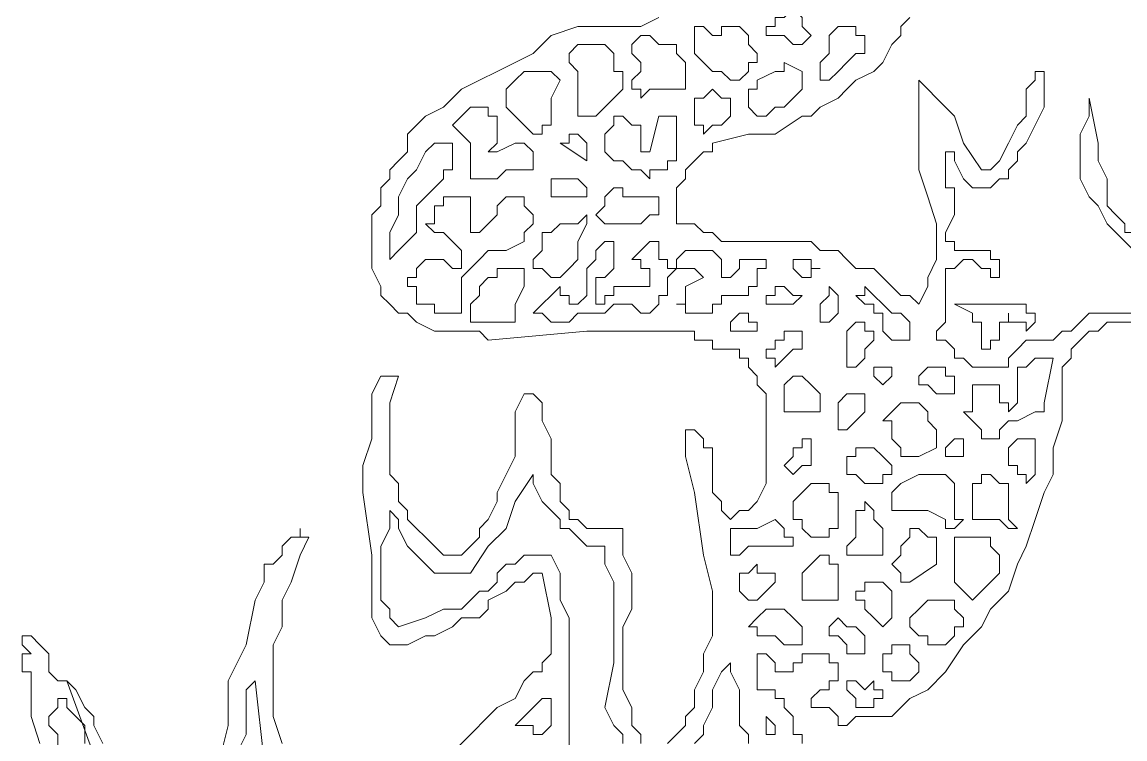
# Model space of a CAD drawing. Extents: x -66030 to 95157, y -13132 to 45879.
# Drawn here: x -14077.6 to -13597.1, y 14969.6 to 15282.1 of the extents above; entities that cross this region are included whole.
import ezdxf

# ---------------------------------------------------------------- set-up
doc = ezdxf.new("R2010")
doc.units = 0
doc.header["$LTSCALE"] = 100
doc.header["$MEASUREMENT"] = 0
doc.layers.get('0').update_dxf_attribs({"linetype": 'CONTINUOUS'})

msp = doc.modelspace()

# ---------------------------------------------------------------- linework, layer by layer
at = {"lineweight": 0}
for points in [[(-13741.65, 15287.93), (-13737.75, 15284.03), (-13737.75, 15280.12), (-13733.84, 15276.22), (-13733.84, 15276.22), (-13737.75, 15272.31), (-13737.75, 15272.31), (-13741.65, 15272.31), (-13741.65, 15272.31), (-13745.56, 15276.22), (-13753.37, 15276.22), (-13753.37, 15276.22), (-13753.37, 15280.12), (-13749.46, 15280.12), (-13749.46, 15284.03), (-13745.56, 15284.03), (-13741.65, 15287.93)], [(-13780.71, 15280.12), (-13780.71, 15280.12), (-13780.71, 15280.12), (-13780.71, 15280.12), (-13776.81, 15276.22), (-13776.81, 15276.22), (-13772.9, 15276.22), (-13772.9, 15280.12), (-13768.99, 15280.12), (-13765.09, 15280.12), (-13765.09, 15280.12), (-13761.18, 15276.22), (-13761.18, 15276.22), (-13761.18, 15272.31), (-13757.28, 15268.4), (-13757.28, 15268.4), (-13757.28, 15264.5), (-13761.18, 15264.5), (-13761.18, 15260.59), (-13761.18, 15260.59), (-13761.18, 15260.59), (-13765.09, 15256.69), (-13765.09, 15256.69), (-13768.99, 15256.69), (-13772.9, 15260.59), (-13776.81, 15260.59), (-13780.71, 15264.5), (-13784.62, 15268.4), (-13784.62, 15272.31), (-13784.62, 15272.31), (-13784.62, 15276.22), (-13784.62, 15280.12), (-13784.62, 15280.12), (-13784.62, 15280.12), (-13780.71, 15280.12)], [(-13718.22, 15280.12), (-13714.31, 15280.12), (-13714.31, 15280.12), (-13714.31, 15276.22), (-13710.4, 15276.22), (-13710.4, 15272.31), (-13710.4, 15268.4), (-13714.31, 15268.4), (-13718.22, 15264.5), (-13718.22, 15264.5), (-13722.12, 15260.59), (-13722.12, 15260.59), (-13726.03, 15256.69), (-13729.93, 15256.69), (-13729.93, 15260.59), (-13729.93, 15264.5), (-13729.93, 15264.5), (-13726.03, 15268.4), (-13726.03, 15276.22), (-13722.12, 15280.12), (-13718.22, 15280.12)], [(-13796.33, 15272.31), (-13792.43, 15272.31), (-13792.43, 15268.4), (-13788.52, 15264.5), (-13788.52, 15260.59), (-13788.52, 15252.78), (-13792.43, 15252.78), (-13792.43, 15252.78), (-13796.33, 15252.78), (-13800.24, 15252.78), (-13804.15, 15252.78), (-13804.15, 15252.78), (-13808.05, 15248.87), (-13808.05, 15252.78), (-13808.05, 15252.78), (-13811.96, 15252.78), (-13811.96, 15256.69), (-13808.05, 15260.59), (-13808.05, 15264.5), (-13808.05, 15264.5), (-13811.96, 15268.4), (-13811.96, 15268.4), (-13811.96, 15272.31), (-13811.96, 15272.31), (-13811.96, 15272.31), (-13808.05, 15276.22), (-13808.05, 15276.22), (-13804.15, 15276.22), (-13800.24, 15272.31), (-13796.33, 15272.31), (-13796.33, 15272.31)], [(-13823.68, 15272.31), (-13819.77, 15268.4), (-13819.77, 15260.59), (-13815.86, 15260.59), (-13815.86, 15256.69), (-13815.86, 15252.78), (-13815.86, 15252.78), (-13819.77, 15248.87), (-13823.68, 15244.97), (-13823.68, 15244.97), (-13827.58, 15241.06), (-13827.58, 15241.06), (-13831.49, 15241.06), (-13831.49, 15241.06), (-13835.39, 15241.06), (-13835.39, 15244.97), (-13835.39, 15244.97), (-13835.39, 15248.87), (-13835.39, 15252.78), (-13835.39, 15256.69), (-13835.39, 15260.59), (-13839.3, 15264.5), (-13839.3, 15264.5), (-13839.3, 15268.4), (-13839.3, 15268.4), (-13839.3, 15268.4), (-13835.39, 15272.31), (-13831.49, 15272.31), (-13827.58, 15272.31), (-13823.68, 15272.31)], [(-13737.75, 15260.59), (-13737.75, 15256.69), (-13737.75, 15256.69), (-13737.75, 15252.78), (-13737.75, 15252.78), (-13741.65, 15248.87), (-13741.65, 15248.87), (-13745.56, 15244.97), (-13745.56, 15244.97), (-13749.46, 15244.97), (-13753.37, 15241.06), (-13757.28, 15241.06), (-13757.28, 15241.06), (-13761.18, 15244.97), (-13761.18, 15244.97), (-13761.18, 15248.87), (-13761.18, 15248.87), (-13761.18, 15252.78), (-13757.28, 15252.78), (-13757.28, 15256.69), (-13749.46, 15260.59), (-13745.56, 15260.59), (-13745.56, 15264.5), (-13737.75, 15260.59)], [(-13851.02, 15260.59), (-13847.11, 15260.59), (-13847.11, 15260.59), (-13847.11, 15260.59), (-13843.21, 15256.69), (-13843.21, 15256.69), (-13847.11, 15248.87), (-13847.11, 15244.97), (-13847.11, 15244.97), (-13847.11, 15241.06), (-13847.11, 15241.06), (-13847.11, 15237.16), (-13851.02, 15237.16), (-13851.02, 15233.25), (-13854.92, 15233.25), (-13858.83, 15237.16), (-13858.83, 15237.16), (-13862.74, 15241.06), (-13866.64, 15244.97), (-13866.64, 15248.87), (-13866.64, 15248.87), (-13866.64, 15252.78), (-13866.64, 15252.78), (-13862.74, 15256.69), (-13858.83, 15260.59), (-13854.92, 15260.59), (-13851.02, 15260.59)], [(-13772.9, 15248.87), (-13768.99, 15248.87), (-13768.99, 15244.97), (-13768.99, 15244.97), (-13768.99, 15241.06), (-13768.99, 15241.06), (-13768.99, 15241.06), (-13772.9, 15237.16), (-13776.81, 15237.16), (-13780.71, 15233.25), (-13780.71, 15237.16), (-13784.62, 15237.16), (-13784.62, 15241.06), (-13784.62, 15244.97), (-13784.62, 15248.87), (-13780.71, 15248.87), (-13780.71, 15248.87), (-13776.81, 15252.78), (-13776.81, 15252.78), (-13772.9, 15248.87), (-13772.9, 15248.87)], [(-13874.45, 15244.97), (-13874.45, 15241.06), (-13870.55, 15241.06), (-13870.55, 15237.16), (-13870.55, 15237.16), (-13870.55, 15233.25), (-13870.55, 15229.34), (-13874.45, 15225.44), (-13870.55, 15225.44), (-13870.55, 15225.44), (-13870.55, 15225.44), (-13862.74, 15229.34), (-13862.74, 15229.34), (-13858.83, 15229.34), (-13858.83, 15229.34), (-13858.83, 15229.34), (-13854.92, 15225.44), (-13854.92, 15225.44), (-13854.92, 15221.53), (-13854.92, 15221.53), (-13854.92, 15217.63), (-13854.92, 15217.63), (-13858.83, 15217.63), (-13858.83, 15217.63), (-13858.83, 15217.63), (-13862.74, 15217.63), (-13866.64, 15217.63), (-13870.55, 15213.72), (-13870.55, 15213.72), (-13874.45, 15213.72), (-13878.36, 15213.72), (-13878.36, 15213.72), (-13882.27, 15213.72), (-13882.27, 15221.53), (-13882.27, 15225.44), (-13882.27, 15229.34), (-13886.17, 15233.25), (-13886.17, 15233.25), (-13890.08, 15237.16), (-13886.17, 15241.06), (-13886.17, 15241.06), (-13882.27, 15244.97), (-13882.27, 15244.97), (-13878.36, 15244.97), (-13878.36, 15244.97), (-13874.45, 15244.97)], [(-13811.96, 15237.16), (-13811.96, 15237.16), (-13808.05, 15237.16), (-13808.05, 15237.16), (-13808.05, 15233.25), (-13808.05, 15233.25), (-13808.05, 15229.34), (-13808.05, 15225.44), (-13808.05, 15225.44), (-13808.05, 15225.44), (-13808.05, 15225.44), (-13808.05, 15225.44), (-13804.15, 15225.44), (-13800.24, 15241.06), (-13796.33, 15241.06), (-13796.33, 15241.06), (-13792.43, 15241.06), (-13792.43, 15241.06), (-13792.43, 15237.16), (-13792.43, 15237.16), (-13792.43, 15233.25), (-13792.43, 15229.34), (-13792.43, 15225.44), (-13792.43, 15221.53), (-13796.33, 15221.53), (-13796.33, 15217.63), (-13800.24, 15217.63), (-13800.24, 15217.63), (-13804.15, 15217.63), (-13804.15, 15213.72), (-13808.05, 15217.63), (-13811.96, 15217.63), (-13815.86, 15221.53), (-13819.77, 15221.53), (-13819.77, 15221.53), (-13823.68, 15225.44), (-13823.68, 15229.34), (-13823.68, 15233.25), (-13823.68, 15233.25), (-13819.77, 15237.16), (-13819.77, 15237.16), (-13819.77, 15237.16), (-13819.77, 15241.06), (-13815.86, 15241.06), (-13815.86, 15241.06), (-13811.96, 15237.16)], [(-13835.39, 15233.25), (-13831.49, 15229.34), (-13831.49, 15229.34), (-13831.49, 15225.44), (-13831.49, 15221.53), (-13843.21, 15229.34), (-13843.21, 15229.34), (-13839.3, 15229.34), (-13839.3, 15233.25), (-13839.3, 15233.25), (-13835.39, 15233.25), (-13835.39, 15233.25), (-13835.39, 15233.25)], [(-13890.08, 15229.34), (-13890.08, 15225.44), (-13890.08, 15221.53), (-13890.08, 15221.53), (-13890.08, 15217.63), (-13893.98, 15217.63), (-13893.98, 15213.72), (-13897.89, 15209.81), (-13901.8, 15205.91), (-13901.8, 15205.91), (-13905.7, 15202), (-13905.7, 15202), (-13905.7, 15198.1), (-13905.7, 15194.19), (-13905.7, 15194.19), (-13905.7, 15190.28), (-13909.61, 15186.38), (-13913.51, 15182.47), (-13917.42, 15178.57), (-13917.42, 15182.47), (-13917.42, 15186.38), (-13917.42, 15190.28), (-13913.51, 15198.1), (-13913.51, 15205.91), (-13909.61, 15213.72), (-13905.7, 15217.63), (-13901.8, 15225.44), (-13897.89, 15229.34), (-13890.08, 15229.34)], [(-13831.49, 15209.81), (-13831.49, 15209.81), (-13831.49, 15205.91), (-13831.49, 15205.91), (-13835.39, 15205.91), (-13835.39, 15205.91), (-13835.39, 15205.91), (-13839.3, 15205.91), (-13839.3, 15205.91), (-13843.21, 15205.91), (-13847.11, 15205.91), (-13847.11, 15205.91), (-13847.11, 15209.81), (-13847.11, 15209.81), (-13847.11, 15213.72), (-13847.11, 15213.72), (-13843.21, 15213.72), (-13843.21, 15213.72), (-13835.39, 15213.72), (-13835.39, 15213.72), (-13831.49, 15209.81)], [(-13886.17, 15205.91), (-13882.27, 15205.91), (-13882.27, 15205.91), (-13882.27, 15202), (-13882.27, 15202), (-13882.27, 15198.1), (-13882.27, 15198.1), (-13882.27, 15194.19), (-13882.27, 15190.28), (-13878.36, 15190.28), (-13878.36, 15190.28), (-13878.36, 15190.28), (-13874.45, 15194.19), (-13870.55, 15198.1), (-13870.55, 15202), (-13866.64, 15205.91), (-13866.64, 15205.91), (-13862.74, 15205.91), (-13858.83, 15205.91), (-13858.83, 15202), (-13854.92, 15198.1), (-13854.92, 15194.19), (-13854.92, 15194.19), (-13858.83, 15190.28), (-13858.83, 15186.38), (-13858.83, 15186.38), (-13866.64, 15182.47), (-13870.55, 15182.47), (-13874.45, 15182.47), (-13878.36, 15178.57), (-13882.27, 15174.66), (-13882.27, 15174.66), (-13886.17, 15170.75), (-13886.17, 15166.85), (-13886.17, 15166.85), (-13886.17, 15162.94), (-13886.17, 15159.04), (-13886.17, 15159.04), (-13886.17, 15155.13), (-13890.08, 15155.13), (-13890.08, 15155.13), (-13890.08, 15155.13), (-13897.89, 15155.13), (-13897.89, 15159.04), (-13901.8, 15159.04), (-13901.8, 15159.04), (-13905.7, 15159.04), (-13905.7, 15162.94), (-13905.7, 15166.85), (-13909.61, 15166.85), (-13909.61, 15170.75), (-13905.7, 15170.75), (-13905.7, 15174.66), (-13905.7, 15174.66), (-13901.8, 15178.57), (-13901.8, 15178.57), (-13897.89, 15178.57), (-13897.89, 15178.57), (-13897.89, 15178.57), (-13893.98, 15178.57), (-13890.08, 15174.66), (-13890.08, 15174.66), (-13886.17, 15174.66), (-13886.17, 15174.66), (-13886.17, 15178.57), (-13886.17, 15178.57), (-13886.17, 15178.57), (-13886.17, 15182.47), (-13886.17, 15182.47), (-13890.08, 15186.38), (-13890.08, 15186.38), (-13893.98, 15190.28), (-13897.89, 15190.28), (-13897.89, 15190.28), (-13901.8, 15194.19), (-13897.89, 15194.19), (-13897.89, 15198.1), (-13897.89, 15202), (-13893.98, 15202), (-13893.98, 15205.91), (-13890.08, 15205.91), (-13886.17, 15205.91), (-13886.17, 15205.91)], [(-13815.86, 15205.91), (-13811.96, 15205.91), (-13811.96, 15205.91), (-13808.05, 15205.91), (-13808.05, 15205.91), (-13804.15, 15205.91), (-13800.24, 15205.91), (-13800.24, 15205.91), (-13800.24, 15202), (-13800.24, 15202), (-13800.24, 15202), (-13800.24, 15198.1), (-13804.15, 15198.1), (-13808.05, 15194.19), (-13811.96, 15194.19), (-13811.96, 15194.19), (-13815.86, 15194.19), (-13819.77, 15194.19), (-13823.68, 15194.19), (-13827.58, 15198.1), (-13823.68, 15202), (-13823.68, 15205.91), (-13823.68, 15205.91), (-13819.77, 15209.81), (-13819.77, 15209.81), (-13815.86, 15209.81), (-13815.86, 15205.91)], [(-13831.49, 15198.1), (-13831.49, 15194.19), (-13831.49, 15194.19), (-13835.39, 15186.38), (-13835.39, 15178.57), (-13839.3, 15174.66), (-13839.3, 15174.66), (-13839.3, 15174.66), (-13843.21, 15170.75), (-13843.21, 15170.75), (-13847.11, 15170.75), (-13851.02, 15174.66), (-13851.02, 15174.66), (-13854.92, 15174.66), (-13854.92, 15178.57), (-13854.92, 15178.57), (-13851.02, 15182.47), (-13851.02, 15186.38), (-13851.02, 15190.28), (-13847.11, 15190.28), (-13843.21, 15194.19), (-13843.21, 15194.19), (-13839.3, 15194.19), (-13835.39, 15194.19), (-13831.49, 15198.1)], [(-13843.21, 15166.85), (-13843.21, 15162.94), (-13839.3, 15162.94), (-13839.3, 15159.04), (-13835.39, 15159.04), (-13835.39, 15159.04), (-13831.49, 15162.94), (-13831.49, 15162.94), (-13831.49, 15162.94), (-13831.49, 15166.85), (-13831.49, 15166.85), (-13831.49, 15174.66), (-13827.58, 15178.57), (-13827.58, 15182.47), (-13827.58, 15182.47), (-13823.68, 15186.38), (-13823.68, 15186.38), (-13819.77, 15186.38), (-13819.77, 15182.47), (-13819.77, 15182.47), (-13819.77, 15178.57), (-13819.77, 15178.57), (-13819.77, 15174.66), (-13823.68, 15170.75), (-13827.58, 15170.75), (-13827.58, 15166.85), (-13827.58, 15166.85), (-13827.58, 15162.94), (-13827.58, 15162.94), (-13827.58, 15159.04), (-13823.68, 15159.04), (-13823.68, 15159.04), (-13823.68, 15162.94), (-13819.77, 15162.94), (-13819.77, 15166.85), (-13815.86, 15166.85), (-13811.96, 15166.85), (-13811.96, 15166.85), (-13808.05, 15166.85), (-13804.15, 15166.85), (-13804.15, 15170.75), (-13804.15, 15170.75), (-13804.15, 15170.75), (-13804.15, 15174.66), (-13804.15, 15174.66), (-13808.05, 15174.66), (-13808.05, 15178.57), (-13811.96, 15178.57), (-13811.96, 15178.57), (-13808.05, 15182.47), (-13808.05, 15182.47), (-13804.15, 15186.38), (-13804.15, 15186.38), (-13804.15, 15186.38), (-13804.15, 15186.38), (-13800.24, 15186.38), (-13800.24, 15186.38), (-13800.24, 15186.38), (-13800.24, 15186.38), (-13800.24, 15182.47), (-13800.24, 15182.47), (-13800.24, 15178.57), (-13796.33, 15178.57), (-13796.33, 15178.57), (-13796.33, 15174.66), (-13792.43, 15174.66), (-13792.43, 15178.57), (-13788.52, 15182.47), (-13788.52, 15182.47), (-13784.62, 15182.47), (-13784.62, 15182.47), (-13780.71, 15182.47), (-13780.71, 15182.47), (-13776.81, 15182.47), (-13776.81, 15182.47), (-13776.81, 15182.47), (-13772.9, 15178.57), (-13772.9, 15178.57), (-13772.9, 15174.66), (-13772.9, 15170.75), (-13772.9, 15170.75), (-13772.9, 15170.75), (-13768.99, 15170.75), (-13768.99, 15170.75), (-13768.99, 15170.75), (-13765.09, 15174.66), (-13765.09, 15174.66), (-13765.09, 15178.57), (-13765.09, 15178.57), (-13761.18, 15178.57), (-13757.28, 15178.57), (-13757.28, 15178.57), (-13753.37, 15178.57), (-13753.37, 15174.66), (-13753.37, 15174.66), (-13757.28, 15174.66), (-13757.28, 15170.75), (-13757.28, 15166.85), (-13761.18, 15166.85), (-13761.18, 15166.85), (-13761.18, 15162.94), (-13765.09, 15162.94), (-13765.09, 15162.94), (-13768.99, 15162.94), (-13768.99, 15162.94), (-13772.9, 15162.94), (-13772.9, 15162.94), (-13772.9, 15159.04), (-13776.81, 15159.04), (-13776.81, 15155.13), (-13780.71, 15155.13), (-13780.71, 15155.13), (-13784.62, 15155.13), (-13784.62, 15155.13), (-13788.52, 15155.13), (-13788.52, 15159.04), (-13788.52, 15159.04), (-13792.43, 15159.04), (-13788.52, 15159.04), (-13788.52, 15162.94), (-13788.52, 15166.85), (-13780.71, 15170.75), (-13780.71, 15170.75), (-13784.62, 15174.66), (-13784.62, 15174.66), (-13788.52, 15174.66), (-13792.43, 15174.66), (-13792.43, 15174.66), (-13792.43, 15174.66), (-13796.33, 15170.75), (-13796.33, 15166.85), (-13796.33, 15162.94), (-13800.24, 15162.94), (-13800.24, 15159.04), (-13800.24, 15159.04), (-13804.15, 15155.13), (-13804.15, 15155.13), (-13808.05, 15155.13), (-13808.05, 15155.13), (-13811.96, 15159.04), (-13819.77, 15159.04), (-13823.68, 15155.13), (-13827.58, 15155.13), (-13835.39, 15155.13), (-13839.3, 15151.22), (-13847.11, 15151.22), (-13847.11, 15151.22), (-13851.02, 15155.13), (-13851.02, 15155.13), (-13854.92, 15155.13), (-13854.92, 15155.13), (-13854.92, 15155.13), (-13851.02, 15159.04), (-13851.02, 15159.04), (-13847.11, 15162.94), (-13847.11, 15162.94), (-13843.21, 15166.85)], [(-13733.84, 15174.66), (-13729.93, 15174.66), (-13733.84, 15174.66), (-13733.84, 15170.75), (-13737.75, 15170.75), (-13741.65, 15174.66), (-13741.65, 15174.66), (-13741.65, 15174.66), (-13741.65, 15178.57), (-13741.65, 15178.57), (-13741.65, 15178.57), (-13737.75, 15178.57), (-13733.84, 15178.57), (-13733.84, 15174.66)], [(-13862.74, 15174.66), (-13862.74, 15174.66), (-13858.83, 15174.66), (-13858.83, 15170.75), (-13858.83, 15170.75), (-13858.83, 15170.75), (-13858.83, 15170.75), (-13858.83, 15166.85), (-13862.74, 15159.04), (-13862.74, 15159.04), (-13862.74, 15155.13), (-13862.74, 15155.13), (-13862.74, 15151.22), (-13866.64, 15151.22), (-13866.64, 15151.22), (-13870.55, 15151.22), (-13870.55, 15151.22), (-13874.45, 15151.22), (-13878.36, 15151.22), (-13882.27, 15151.22), (-13882.27, 15155.13), (-13882.27, 15155.13), (-13882.27, 15155.13), (-13882.27, 15159.04), (-13878.36, 15162.94), (-13878.36, 15166.85), (-13874.45, 15170.75), (-13870.55, 15170.75), (-13870.55, 15174.66), (-13866.64, 15174.66), (-13862.74, 15174.66)], [(-13737.75, 15162.94), (-13741.65, 15159.04), (-13745.56, 15159.04), (-13749.46, 15159.04), (-13749.46, 15159.04), (-13749.46, 15159.04), (-13753.37, 15159.04), (-13753.37, 15159.04), (-13753.37, 15162.94), (-13749.46, 15162.94), (-13749.46, 15166.85), (-13749.46, 15166.85), (-13745.56, 15166.85), (-13745.56, 15166.85), (-13745.56, 15166.85), (-13741.65, 15162.94), (-13741.65, 15162.94), (-13737.75, 15162.94)], [(-13726.03, 15166.85), (-13722.12, 15162.94), (-13722.12, 15159.04), (-13722.12, 15155.13), (-13722.12, 15155.13), (-13726.03, 15151.22), (-13726.03, 15151.22), (-13726.03, 15151.22), (-13729.93, 15151.22), (-13729.93, 15155.13), (-13729.93, 15155.13), (-13729.93, 15159.04), (-13729.93, 15159.04), (-13726.03, 15162.94), (-13726.03, 15162.94), (-13726.03, 15166.85)], [(-13710.4, 15166.85), (-13706.5, 15162.94), (-13702.59, 15159.04), (-13698.69, 15155.13), (-13694.78, 15155.13), (-13690.87, 15151.22), (-13690.87, 15147.32), (-13690.87, 15143.41), (-13690.87, 15143.41), (-13694.78, 15143.41), (-13694.78, 15143.41), (-13694.78, 15143.41), (-13698.69, 15143.41), (-13702.59, 15147.32), (-13702.59, 15147.32), (-13702.59, 15151.22), (-13702.59, 15151.22), (-13702.59, 15151.22), (-13702.59, 15155.13), (-13706.5, 15155.13), (-13706.5, 15159.04), (-13710.4, 15159.04), (-13710.4, 15159.04), (-13710.4, 15159.04), (-13714.31, 15162.94), (-13714.31, 15162.94), (-13710.4, 15162.94), (-13710.4, 15166.85)], [(-13659.63, 15159.04), (-13659.63, 15159.04), (-13659.63, 15159.04), (-13655.72, 15159.04), (-13651.81, 15159.04), (-13647.91, 15159.04), (-13647.91, 15159.04), (-13644, 15159.04), (-13640.1, 15159.04), (-13640.1, 15159.04), (-13640.1, 15155.13), (-13636.19, 15155.13), (-13636.19, 15151.22), (-13636.19, 15151.22), (-13640.1, 15147.32), (-13640.1, 15151.22), (-13644, 15151.22), (-13647.91, 15151.22), (-13647.91, 15155.13), (-13647.91, 15151.22), (-13651.81, 15151.22), (-13651.81, 15151.22), (-13651.81, 15147.32), (-13651.81, 15143.41), (-13655.72, 15143.41), (-13655.72, 15143.41), (-13655.72, 15139.51), (-13655.72, 15139.51), (-13659.63, 15139.51), (-13659.63, 15143.41), (-13659.63, 15147.32), (-13659.63, 15147.32), (-13659.63, 15151.22), (-13663.53, 15151.22), (-13663.53, 15155.13), (-13671.34, 15159.04), (-13671.34, 15159.04), (-13671.34, 15159.04), (-13667.44, 15159.04), (-13663.53, 15159.04), (-13659.63, 15159.04)], [(-13761.18, 15155.13), (-13761.18, 15151.22), (-13761.18, 15151.22), (-13757.28, 15151.22), (-13757.28, 15147.32), (-13761.18, 15147.32), (-13761.18, 15147.32), (-13761.18, 15147.32), (-13761.18, 15147.32), (-13765.09, 15147.32), (-13768.99, 15147.32), (-13768.99, 15147.32), (-13768.99, 15151.22), (-13768.99, 15151.22), (-13768.99, 15151.22), (-13765.09, 15155.13), (-13765.09, 15155.13), (-13765.09, 15155.13), (-13761.18, 15155.13)], [(-13710.4, 15151.22), (-13710.4, 15147.32), (-13706.5, 15147.32), (-13706.5, 15147.32), (-13706.5, 15143.41), (-13706.5, 15143.41), (-13710.4, 15139.51), (-13710.4, 15135.6), (-13714.31, 15131.69), (-13714.31, 15131.69), (-13718.22, 15131.69), (-13718.22, 15135.6), (-13718.22, 15135.6), (-13718.22, 15139.51), (-13718.22, 15143.41), (-13718.22, 15143.41), (-13718.22, 15147.32), (-13718.22, 15147.32), (-13714.31, 15151.22), (-13710.4, 15151.22)], [(-13741.65, 15147.32), (-13737.75, 15147.32), (-13737.75, 15147.32), (-13737.75, 15143.41), (-13737.75, 15143.41), (-13737.75, 15143.41), (-13737.75, 15139.51), (-13741.65, 15139.51), (-13741.65, 15139.51), (-13745.56, 15135.6), (-13745.56, 15135.6), (-13749.46, 15131.69), (-13749.46, 15135.6), (-13749.46, 15135.6), (-13753.37, 15135.6), (-13753.37, 15135.6), (-13753.37, 15139.51), (-13749.46, 15139.51), (-13749.46, 15143.41), (-13749.46, 15143.41), (-13745.56, 15143.41), (-13745.56, 15147.32), (-13741.65, 15147.32)], [(-13655.72, 15123.88), (-13651.81, 15123.88), (-13651.81, 15123.88), (-13651.81, 15123.88), (-13651.81, 15119.98), (-13651.81, 15116.07), (-13647.91, 15116.07), (-13647.91, 15116.07), (-13647.91, 15112.17), (-13647.91, 15112.17), (-13644, 15116.07), (-13644, 15116.07), (-13644, 15119.98), (-13644, 15119.98), (-13644, 15119.98), (-13644, 15123.88), (-13644, 15127.79), (-13644, 15127.79), (-13644, 15131.69), (-13640.1, 15131.69), (-13636.19, 15135.6), (-13636.19, 15135.6), (-13632.28, 15135.6), (-13632.28, 15135.6), (-13632.28, 15135.6), (-13628.38, 15135.6), (-13632.28, 15116.07), (-13632.28, 15112.17), (-13636.19, 15112.17), (-13636.19, 15112.17), (-13644, 15108.26), (-13647.91, 15108.26), (-13651.81, 15104.35), (-13651.81, 15104.35), (-13651.81, 15104.35), (-13651.81, 15100.45), (-13655.72, 15100.45), (-13659.63, 15100.45), (-13659.63, 15100.45), (-13659.63, 15104.35), (-13663.53, 15108.26), (-13663.53, 15108.26), (-13667.44, 15112.17), (-13663.53, 15112.17), (-13663.53, 15116.07), (-13663.53, 15119.98), (-13663.53, 15123.88), (-13659.63, 15123.88), (-13659.63, 15123.88), (-13659.63, 15123.88), (-13655.72, 15123.88)], [(-13698.69, 15131.69), (-13698.69, 15131.69), (-13698.69, 15131.69), (-13698.69, 15131.69), (-13698.69, 15127.79), (-13698.69, 15127.79), (-13698.69, 15127.79), (-13702.59, 15123.88), (-13702.59, 15123.88), (-13706.5, 15127.79), (-13706.5, 15127.79), (-13706.5, 15127.79), (-13706.5, 15127.79), (-13706.5, 15131.69), (-13702.59, 15131.69), (-13702.59, 15131.69), (-13702.59, 15131.69), (-13698.69, 15131.69)], [(-13675.25, 15131.69), (-13675.25, 15131.69), (-13675.25, 15127.79), (-13675.25, 15127.79), (-13671.34, 15127.79), (-13671.34, 15123.88), (-13671.34, 15119.98), (-13671.34, 15119.98), (-13671.34, 15119.98), (-13675.25, 15119.98), (-13675.25, 15119.98), (-13675.25, 15119.98), (-13679.16, 15119.98), (-13683.06, 15123.88), (-13683.06, 15123.88), (-13686.97, 15123.88), (-13686.97, 15127.79), (-13686.97, 15127.79), (-13686.97, 15127.79), (-13683.06, 15131.69), (-13683.06, 15131.69), (-13679.16, 15131.69), (-13679.16, 15131.69), (-13675.25, 15131.69)], [(-13737.75, 15127.79), (-13737.75, 15127.79), (-13733.84, 15123.88), (-13729.93, 15119.98), (-13729.93, 15119.98), (-13729.93, 15119.98), (-13729.93, 15116.07), (-13729.93, 15116.07), (-13729.93, 15112.17), (-13733.84, 15112.17), (-13733.84, 15112.17), (-13733.84, 15112.17), (-13737.75, 15112.17), (-13741.65, 15112.17), (-13741.65, 15112.17), (-13745.56, 15112.17), (-13745.56, 15116.07), (-13745.56, 15116.07), (-13745.56, 15123.88), (-13745.56, 15123.88), (-13745.56, 15123.88), (-13741.65, 15127.79), (-13737.75, 15127.79)], [(-13710.4, 15119.98), (-13710.4, 15119.98), (-13710.4, 15116.07), (-13710.4, 15116.07), (-13710.4, 15116.07), (-13710.4, 15112.17), (-13714.31, 15108.26), (-13714.31, 15108.26), (-13718.22, 15104.35), (-13722.12, 15104.35), (-13722.12, 15104.35), (-13722.12, 15104.35), (-13722.12, 15108.26), (-13722.12, 15112.17), (-13722.12, 15116.07), (-13718.22, 15119.98), (-13718.22, 15119.98), (-13718.22, 15119.98), (-13718.22, 15119.98), (-13714.31, 15119.98), (-13714.31, 15119.98), (-13710.4, 15119.98)], [(-13690.87, 15116.07), (-13686.97, 15116.07), (-13683.06, 15112.17), (-13683.06, 15112.17), (-13683.06, 15108.26), (-13679.16, 15104.35), (-13679.16, 15096.54), (-13686.97, 15092.64), (-13686.97, 15092.64), (-13690.87, 15092.64), (-13694.78, 15092.64), (-13694.78, 15096.54), (-13698.69, 15100.45), (-13698.69, 15104.35), (-13698.69, 15108.26), (-13702.59, 15108.26), (-13698.69, 15112.17), (-13694.78, 15116.07), (-13694.78, 15116.07), (-13694.78, 15116.07), (-13690.87, 15116.07), (-13690.87, 15116.07)], [(-13737.75, 15100.45), (-13733.84, 15100.45), (-13733.84, 15096.54), (-13733.84, 15092.64), (-13733.84, 15092.64), (-13733.84, 15088.73), (-13737.75, 15088.73), (-13741.65, 15084.82), (-13741.65, 15084.82), (-13741.65, 15084.82), (-13745.56, 15088.73), (-13745.56, 15088.73), (-13741.65, 15092.64), (-13741.65, 15092.64), (-13741.65, 15096.54), (-13737.75, 15096.54), (-13737.75, 15100.45)], [(-13667.44, 15100.45), (-13667.44, 15092.64), (-13671.34, 15092.64), (-13675.25, 15092.64), (-13675.25, 15096.54), (-13675.25, 15096.54), (-13671.34, 15100.45), (-13671.34, 15100.45), (-13671.34, 15100.45), (-13671.34, 15100.45), (-13667.44, 15100.45)], [(-13636.19, 15100.45), (-13636.19, 15100.45), (-13636.19, 15096.54), (-13636.19, 15092.64), (-13636.19, 15092.64), (-13636.19, 15084.82), (-13640.1, 15080.92), (-13640.1, 15084.82), (-13644, 15084.82), (-13644, 15088.73), (-13647.91, 15088.73), (-13647.91, 15088.73), (-13647.91, 15092.64), (-13647.91, 15092.64), (-13647.91, 15096.54), (-13644, 15100.45), (-13644, 15100.45), (-13644, 15100.45), (-13640.1, 15100.45), (-13640.1, 15100.45), (-13636.19, 15100.45)], [(-13706.5, 15096.54), (-13702.59, 15092.64), (-13698.69, 15088.73), (-13698.69, 15088.73), (-13698.69, 15088.73), (-13698.69, 15084.82), (-13702.59, 15084.82), (-13702.59, 15080.92), (-13702.59, 15080.92), (-13706.5, 15080.92), (-13706.5, 15080.92), (-13710.4, 15080.92), (-13714.31, 15084.82), (-13714.31, 15084.82), (-13718.22, 15084.82), (-13718.22, 15084.82), (-13718.22, 15084.82), (-13718.22, 15088.73), (-13718.22, 15088.73), (-13718.22, 15092.64), (-13714.31, 15092.64), (-13714.31, 15096.54), (-13710.4, 15096.54), (-13706.5, 15096.54), (-13706.5, 15096.54)], [(-13726.03, 15080.92), (-13726.03, 15077.01), (-13722.12, 15077.01), (-13722.12, 15073.11), (-13722.12, 15073.11), (-13722.12, 15069.2), (-13722.12, 15065.29), (-13722.12, 15061.39), (-13722.12, 15061.39), (-13726.03, 15061.39), (-13726.03, 15057.48), (-13729.93, 15057.48), (-13733.84, 15057.48), (-13737.75, 15061.39), (-13737.75, 15061.39), (-13737.75, 15065.29), (-13741.65, 15065.29), (-13741.65, 15065.29), (-13741.65, 15069.2), (-13741.65, 15069.2), (-13741.65, 15073.11), (-13737.75, 15077.01), (-13737.75, 15077.01), (-13733.84, 15080.92), (-13733.84, 15080.92), (-13729.93, 15080.92), (-13726.03, 15080.92)], [(-13675.25, 15084.82), (-13675.25, 15084.82), (-13675.25, 15084.82), (-13671.34, 15080.92), (-13671.34, 15077.01), (-13671.34, 15073.11), (-13671.34, 15073.11), (-13671.34, 15069.2), (-13671.34, 15065.29), (-13671.34, 15065.29), (-13667.44, 15065.29), (-13671.34, 15061.39), (-13675.25, 15061.39), (-13675.25, 15065.29), (-13683.06, 15069.2), (-13686.97, 15069.2), (-13686.97, 15069.2), (-13690.87, 15069.2), (-13690.87, 15069.2), (-13694.78, 15069.2), (-13694.78, 15069.2), (-13698.69, 15069.2), (-13698.69, 15073.11), (-13698.69, 15073.11), (-13698.69, 15073.11), (-13698.69, 15077.01), (-13698.69, 15077.01), (-13694.78, 15080.92), (-13686.97, 15084.82), (-13686.97, 15084.82), (-13683.06, 15084.82), (-13679.16, 15084.82), (-13675.25, 15084.82)], [(-13651.81, 15080.92), (-13651.81, 15080.92), (-13647.91, 15080.92), (-13647.91, 15077.01), (-13647.91, 15077.01), (-13647.91, 15073.11), (-13647.91, 15069.2), (-13647.91, 15065.29), (-13647.91, 15065.29), (-13644, 15061.39), (-13644, 15061.39), (-13647.91, 15061.39), (-13647.91, 15061.39), (-13651.81, 15065.29), (-13659.63, 15065.29), (-13659.63, 15065.29), (-13663.53, 15065.29), (-13663.53, 15069.2), (-13663.53, 15073.11), (-13663.53, 15077.01), (-13663.53, 15080.92), (-13663.53, 15080.92), (-13659.63, 15080.92), (-13659.63, 15084.82), (-13655.72, 15084.82), (-13651.81, 15080.92)], [(-13706.5, 15069.2), (-13706.5, 15069.2), (-13706.5, 15065.29), (-13702.59, 15061.39), (-13702.59, 15057.48), (-13702.59, 15053.58), (-13702.59, 15049.67), (-13702.59, 15049.67), (-13706.5, 15049.67), (-13706.5, 15049.67), (-13710.4, 15049.67), (-13714.31, 15049.67), (-13718.22, 15049.67), (-13718.22, 15049.67), (-13718.22, 15049.67), (-13718.22, 15053.58), (-13718.22, 15053.58), (-13718.22, 15053.58), (-13714.31, 15057.48), (-13714.31, 15061.39), (-13714.31, 15061.39), (-13714.31, 15065.29), (-13714.31, 15065.29), (-13714.31, 15069.2), (-13710.4, 15069.2), (-13710.4, 15073.11), (-13710.4, 15073.11), (-13710.4, 15073.11), (-13706.5, 15069.2)], [(-13749.46, 15065.29), (-13745.56, 15061.39), (-13745.56, 15061.39), (-13745.56, 15057.48), (-13741.65, 15057.48), (-13741.65, 15053.58), (-13745.56, 15053.58), (-13753.37, 15053.58), (-13761.18, 15053.58), (-13765.09, 15049.67), (-13765.09, 15049.67), (-13765.09, 15049.67), (-13768.99, 15049.67), (-13768.99, 15049.67), (-13768.99, 15053.58), (-13768.99, 15053.58), (-13768.99, 15057.48), (-13768.99, 15057.48), (-13768.99, 15057.48), (-13768.99, 15061.39), (-13765.09, 15061.39), (-13761.18, 15061.39), (-13757.28, 15061.39), (-13749.46, 15065.29)], [(-13683.06, 15057.48), (-13683.06, 15057.48), (-13683.06, 15057.48), (-13679.16, 15057.48), (-13679.16, 15053.58), (-13679.16, 15049.67), (-13679.16, 15045.76), (-13690.87, 15037.95), (-13694.78, 15037.95), (-13694.78, 15041.86), (-13694.78, 15041.86), (-13698.69, 15045.76), (-13698.69, 15045.76), (-13698.69, 15045.76), (-13694.78, 15049.67), (-13694.78, 15053.58), (-13690.87, 15057.48), (-13690.87, 15061.39), (-13690.87, 15061.39), (-13686.97, 15061.39), (-13686.97, 15061.39), (-13683.06, 15057.48)], [(-13651.81, 15049.67), (-13651.81, 15049.67), (-13651.81, 15045.76), (-13651.81, 15041.86), (-13655.72, 15037.95), (-13655.72, 15037.95), (-13659.63, 15034.05), (-13663.53, 15030.14), (-13667.44, 15034.05), (-13667.44, 15034.05), (-13671.34, 15037.95), (-13671.34, 15041.86), (-13671.34, 15041.86), (-13671.34, 15045.76), (-13671.34, 15053.58), (-13671.34, 15053.58), (-13671.34, 15057.48), (-13667.44, 15057.48), (-13667.44, 15057.48), (-13663.53, 15057.48), (-13663.53, 15057.48), (-13659.63, 15057.48), (-13655.72, 15057.48), (-13655.72, 15053.58), (-13655.72, 15053.58), (-13651.81, 15049.67)], [(-13726.03, 15049.67), (-13726.03, 15045.76), (-13722.12, 15045.76), (-13722.12, 15041.86), (-13722.12, 15037.95), (-13722.12, 15034.05), (-13722.12, 15030.14), (-13726.03, 15030.14), (-13729.93, 15030.14), (-13729.93, 15030.14), (-13733.84, 15030.14), (-13737.75, 15030.14), (-13737.75, 15030.14), (-13737.75, 15034.05), (-13737.75, 15034.05), (-13737.75, 15037.95), (-13737.75, 15041.86), (-13737.75, 15041.86), (-13733.84, 15045.76), (-13733.84, 15045.76), (-13729.93, 15049.67), (-13729.93, 15049.67), (-13726.03, 15049.67)], [(-13753.37, 15041.86), (-13753.37, 15041.86), (-13753.37, 15041.86), (-13749.46, 15041.86), (-13749.46, 15041.86), (-13749.46, 15037.95), (-13749.46, 15037.95), (-13749.46, 15037.95), (-13749.46, 15037.95), (-13753.37, 15034.05), (-13753.37, 15034.05), (-13757.28, 15030.14), (-13757.28, 15030.14), (-13761.18, 15030.14), (-13761.18, 15030.14), (-13761.18, 15030.14), (-13765.09, 15034.05), (-13765.09, 15037.95), (-13765.09, 15037.95), (-13765.09, 15041.86), (-13761.18, 15041.86), (-13761.18, 15041.86), (-13757.28, 15045.76), (-13757.28, 15041.86), (-13753.37, 15041.86)], [(-13702.59, 15037.95), (-13702.59, 15037.95), (-13698.69, 15034.05), (-13698.69, 15034.05), (-13698.69, 15030.14), (-13698.69, 15030.14), (-13698.69, 15026.23), (-13698.69, 15026.23), (-13698.69, 15022.33), (-13698.69, 15022.33), (-13702.59, 15018.42), (-13702.59, 15018.42), (-13702.59, 15018.42), (-13702.59, 15018.42), (-13706.5, 15022.33), (-13706.5, 15022.33), (-13710.4, 15026.23), (-13710.4, 15026.23), (-13710.4, 15030.14), (-13714.31, 15030.14), (-13714.31, 15034.05), (-13710.4, 15034.05), (-13710.4, 15037.95), (-13710.4, 15037.95), (-13710.4, 15037.95), (-13706.5, 15037.95), (-13706.5, 15037.95), (-13706.5, 15037.95), (-13702.59, 15037.95)], [(-13675.25, 15030.14), (-13671.34, 15030.14), (-13671.34, 15026.23), (-13671.34, 15026.23), (-13667.44, 15022.33), (-13667.44, 15022.33), (-13667.44, 15018.42), (-13671.34, 15018.42), (-13671.34, 15014.52), (-13675.25, 15010.61), (-13675.25, 15010.61), (-13675.25, 15010.61), (-13679.16, 15010.61), (-13679.16, 15010.61), (-13683.06, 15010.61), (-13683.06, 15014.52), (-13686.97, 15014.52), (-13686.97, 15014.52), (-13690.87, 15018.42), (-13690.87, 15018.42), (-13690.87, 15022.33), (-13686.97, 15026.23), (-13683.06, 15030.14), (-13683.06, 15030.14), (-13679.16, 15030.14), (-13679.16, 15030.14), (-13675.25, 15030.14)], [(-13745.56, 15026.23), (-13745.56, 15026.23), (-13741.65, 15022.33), (-13737.75, 15018.42), (-13737.75, 15018.42), (-13737.75, 15014.52), (-13737.75, 15014.52), (-13737.75, 15010.61), (-13737.75, 15010.61), (-13741.65, 15010.61), (-13741.65, 15010.61), (-13745.56, 15010.61), (-13749.46, 15014.52), (-13753.37, 15014.52), (-13757.28, 15014.52), (-13757.28, 15014.52), (-13757.28, 15018.42), (-13761.18, 15018.42), (-13761.18, 15018.42), (-13757.28, 15022.33), (-13753.37, 15026.23), (-13753.37, 15026.23), (-13749.46, 15026.23), (-13749.46, 15026.23), (-13745.56, 15026.23)], [(-13714.31, 15018.42), (-13710.4, 15014.52), (-13710.4, 15014.52), (-13710.4, 15010.61), (-13710.4, 15010.61), (-13710.4, 15006.7), (-13710.4, 15006.7), (-13714.31, 15006.7), (-13714.31, 15006.7), (-13714.31, 15006.7), (-13718.22, 15006.7), (-13718.22, 15010.61), (-13722.12, 15014.52), (-13726.03, 15014.52), (-13726.03, 15014.52), (-13726.03, 15018.42), (-13726.03, 15018.42), (-13726.03, 15018.42), (-13722.12, 15022.33), (-13722.12, 15022.33), (-13718.22, 15018.42), (-13714.31, 15018.42), (-13714.31, 15018.42)], [(-13690.87, 15010.61), (-13690.87, 15006.7), (-13690.87, 15006.7), (-13686.97, 15002.8), (-13686.97, 15002.8), (-13686.97, 15002.8), (-13686.97, 14998.89), (-13686.97, 14998.89), (-13690.87, 14994.99), (-13690.87, 14994.99), (-13694.78, 14994.99), (-13694.78, 14994.99), (-13698.69, 14994.99), (-13698.69, 14998.89), (-13702.59, 14998.89), (-13702.59, 15002.8), (-13702.59, 15002.8), (-13702.59, 15006.7), (-13702.59, 15006.7), (-13698.69, 15006.7), (-13698.69, 15010.61), (-13694.78, 15010.61), (-13694.78, 15010.61), (-13694.78, 15010.61), (-13690.87, 15010.61)], [(-13718.22, 14994.99), (-13714.31, 14994.99), (-13710.4, 14991.08), (-13710.4, 14991.08), (-13706.5, 14994.99), (-13706.5, 14991.08), (-13706.5, 14991.08), (-13702.59, 14991.08), (-13702.59, 14991.08), (-13702.59, 14987.17), (-13706.5, 14987.17), (-13706.5, 14983.27), (-13710.4, 14983.27), (-13714.31, 14983.27), (-13714.31, 14987.17), (-13718.22, 14991.08), (-13718.22, 14991.08), (-13718.22, 14991.08), (-13718.22, 14994.99), (-13718.22, 14994.99)], [(-13851.02, 14987.17), (-13847.11, 14987.17), (-13847.11, 14983.27), (-13847.11, 14979.36), (-13847.11, 14975.46), (-13851.02, 14971.55), (-13851.02, 14971.55), (-13854.92, 14971.55), (-13854.92, 14975.46), (-13858.83, 14975.46), (-13862.74, 14975.46), (-13858.83, 14979.36), (-13854.92, 14983.27), (-13854.92, 14983.27), (-13851.02, 14987.17)], [(-13749.46, 14975.46), (-13749.46, 14971.55), (-13749.46, 14971.55), (-13749.46, 14971.55), (-13753.37, 14971.55), (-13753.37, 14971.55), (-13753.37, 14975.46), (-13753.37, 14979.36), (-13753.37, 14979.36), (-13753.37, 14979.36), (-13749.46, 14975.46), (-13749.46, 14975.46), (-13749.46, 14975.46)]]:
    msp.add_lwpolyline(points, close=True, dxfattribs=at)
for points in [[(-13796.33, 14967.64), (-13792.43, 14971.55), (-13792.43, 14971.55), (-13788.52, 14975.46), (-13788.52, 14979.36), (-13784.62, 14983.27), (-13784.62, 14991.08), (-13780.71, 14998.89), (-13780.71, 15006.7), (-13776.81, 15014.52), (-13776.81, 15018.42), (-13776.81, 15026.23), (-13776.81, 15034.05), (-13780.71, 15049.67), (-13784.62, 15077.01), (-13788.52, 15092.64), (-13788.52, 15096.54), (-13788.52, 15104.35), (-13784.62, 15104.35), (-13784.62, 15104.35), (-13780.71, 15100.45), (-13780.71, 15100.45), (-13780.71, 15096.54), (-13776.81, 15096.54), (-13776.81, 15088.73), (-13776.81, 15077.01), (-13772.9, 15073.11), (-13772.9, 15069.2), (-13768.99, 15065.29), (-13768.99, 15065.29), (-13765.09, 15069.2), (-13761.18, 15069.2), (-13757.28, 15073.11), (-13753.37, 15080.92), (-13753.37, 15088.73), (-13753.37, 15096.54), (-13753.37, 15104.35), (-13753.37, 15112.17), (-13753.37, 15116.07), (-13753.37, 15119.98), (-13757.28, 15123.88), (-13757.28, 15127.79), (-13761.18, 15131.69), (-13761.18, 15135.6), (-13765.09, 15135.6), (-13765.09, 15139.51), (-13768.99, 15139.51), (-13772.9, 15139.51), (-13776.81, 15139.51), (-13776.81, 15143.41), (-13780.71, 15143.41), (-13784.62, 15143.41), (-13784.62, 15143.41), (-13784.62, 15147.32), (-13788.52, 15147.32), (-13796.33, 15147.32), (-13808.05, 15147.32), (-13831.49, 15147.32), (-13874.45, 15143.41), (-13878.36, 15147.32), (-13886.17, 15147.32), (-13893.98, 15147.32), (-13897.89, 15147.32), (-13905.7, 15151.22), (-13909.61, 15155.13), (-13913.51, 15155.13), (-13917.42, 15159.04), (-13917.42, 15159.04), (-13921.33, 15162.94), (-13921.33, 15166.85), (-13925.23, 15174.66), (-13925.23, 15178.57), (-13925.23, 15182.47), (-13925.23, 15190.28), (-13925.23, 15194.19), (-13925.23, 15198.1), (-13921.33, 15202), (-13921.33, 15209.81), (-13917.42, 15213.72), (-13917.42, 15217.63), (-13913.51, 15221.53), (-13909.61, 15225.44), (-13909.61, 15233.25), (-13905.7, 15237.16), (-13901.8, 15241.06), (-13893.98, 15244.97), (-13886.17, 15252.78), (-13878.36, 15256.69), (-13870.55, 15260.59), (-13862.74, 15264.5), (-13854.92, 15268.4), (-13847.11, 15276.22), (-13835.39, 15280.12), (-13827.58, 15280.12), (-13819.77, 15280.12), (-13808.05, 15280.12), (-13800.24, 15284.03)], [(-13690.87, 15284.03), (-13694.78, 15280.12), (-13694.78, 15276.22), (-13698.69, 15272.31), (-13702.59, 15264.5), (-13706.5, 15260.59), (-13714.31, 15256.69), (-13718.22, 15252.78), (-13722.12, 15248.87), (-13729.93, 15244.97), (-13733.84, 15241.06), (-13737.75, 15241.06), (-13749.46, 15233.25), (-13761.18, 15233.25), (-13776.81, 15229.34), (-13776.81, 15225.44), (-13780.71, 15225.44), (-13784.62, 15221.53), (-13784.62, 15221.53), (-13788.52, 15217.63), (-13788.52, 15213.72), (-13792.43, 15209.81), (-13792.43, 15205.91), (-13792.43, 15202), (-13792.43, 15198.1), (-13792.43, 15194.19), (-13792.43, 15194.19), (-13788.52, 15194.19), (-13784.62, 15194.19), (-13780.71, 15190.28), (-13776.81, 15190.28), (-13776.81, 15190.28), (-13772.9, 15186.38), (-13768.99, 15186.38), (-13761.18, 15186.38), (-13753.37, 15186.38), (-13749.46, 15186.38), (-13741.65, 15186.38), (-13733.84, 15186.38), (-13729.93, 15182.47), (-13722.12, 15182.47), (-13718.22, 15178.57), (-13714.31, 15174.66), (-13706.5, 15174.66), (-13702.59, 15170.75), (-13698.69, 15166.85), (-13694.78, 15162.94), (-13690.87, 15162.94), (-13686.97, 15159.04), (-13683.06, 15166.85), (-13683.06, 15170.75), (-13679.16, 15178.57), (-13679.16, 15182.47), (-13679.16, 15190.28), (-13679.16, 15194.19), (-13683.06, 15205.91), (-13686.97, 15217.63), (-13686.97, 15229.34), (-13686.97, 15237.16), (-13686.97, 15241.06), (-13686.97, 15248.87), (-13686.97, 15252.78), (-13686.97, 15256.69), (-13683.06, 15252.78), (-13679.16, 15248.87), (-13675.25, 15244.97), (-13671.34, 15241.06), (-13667.44, 15229.34), (-13659.63, 15217.63), (-13659.63, 15217.63), (-13659.63, 15217.63), (-13659.63, 15217.63), (-13655.72, 15217.63), (-13655.72, 15217.63), (-13651.81, 15221.53), (-13647.91, 15229.34), (-13644, 15237.16), (-13640.1, 15241.06), (-13640.1, 15244.97), (-13640.1, 15252.78), (-13636.19, 15256.69), (-13636.19, 15256.69), (-13636.19, 15260.59), (-13632.28, 15260.59), (-13632.28, 15260.59), (-13632.28, 15256.69), (-13632.28, 15244.97), (-13636.19, 15237.16), (-13640.1, 15229.34), (-13644, 15225.44), (-13644, 15221.53), (-13647.91, 15217.63), (-13647.91, 15213.72), (-13651.81, 15213.72), (-13655.72, 15209.81), (-13655.72, 15209.81), (-13659.63, 15209.81), (-13659.63, 15209.81), (-13663.53, 15209.81), (-13663.53, 15209.81), (-13667.44, 15213.72), (-13667.44, 15213.72), (-13671.34, 15221.53), (-13671.34, 15225.44), (-13671.34, 15225.44), (-13675.25, 15225.44), (-13675.25, 15225.44), (-13675.25, 15225.44), (-13675.25, 15221.53), (-13675.25, 15217.63), (-13675.25, 15213.72), (-13675.25, 15209.81), (-13671.34, 15209.81), (-13671.34, 15205.91), (-13671.34, 15205.91), (-13671.34, 15198.1), (-13675.25, 15190.28), (-13675.25, 15190.28), (-13675.25, 15186.38), (-13671.34, 15186.38), (-13671.34, 15182.47), (-13671.34, 15182.47), (-13667.44, 15182.47), (-13663.53, 15182.47), (-13659.63, 15182.47), (-13659.63, 15182.47), (-13655.72, 15182.47), (-13655.72, 15178.57), (-13651.81, 15178.57), (-13651.81, 15174.66), (-13651.81, 15174.66), (-13651.81, 15170.75), (-13651.81, 15170.75), (-13655.72, 15170.75), (-13655.72, 15174.66), (-13659.63, 15174.66), (-13663.53, 15178.57), (-13667.44, 15178.57), (-13667.44, 15178.57), (-13671.34, 15174.66), (-13671.34, 15174.66), (-13675.25, 15174.66), (-13675.25, 15170.75), (-13675.25, 15166.85), (-13675.25, 15162.94), (-13675.25, 15159.04), (-13675.25, 15151.22), (-13679.16, 15147.32), (-13679.16, 15147.32), (-13679.16, 15143.41), (-13675.25, 15143.41), (-13671.34, 15139.51), (-13671.34, 15135.6), (-13667.44, 15135.6), (-13663.53, 15131.69), (-13659.63, 15131.69), (-13655.72, 15131.69), (-13655.72, 15131.69), (-13651.81, 15131.69), (-13647.91, 15131.69), (-13647.91, 15135.6), (-13647.91, 15135.6), (-13644, 15139.51), (-13644, 15139.51), (-13640.1, 15143.41), (-13636.19, 15143.41), (-13628.38, 15143.41), (-13624.47, 15147.32), (-13620.57, 15147.32), (-13616.66, 15151.22), (-13612.75, 15155.13), (-13608.85, 15155.13), (-13604.94, 15155.13), (-13601.04, 15155.13), (-13597.13, 15155.13), (-13593.22, 15155.13)], [(-13593.22, 15182.47), (-13597.13, 15186.38), (-13601.04, 15190.28), (-13604.94, 15194.19), (-13608.85, 15202), (-13612.75, 15205.91), (-13616.66, 15213.72), (-13616.66, 15221.53), (-13616.66, 15233.25), (-13612.75, 15241.06), (-13612.75, 15244.97), (-13612.75, 15248.87), (-13612.75, 15248.87), (-13608.85, 15229.34), (-13608.85, 15221.53), (-13604.94, 15213.72), (-13604.94, 15205.91), (-13604.94, 15202), (-13601.04, 15198.1), (-13597.13, 15194.19), (-13597.13, 15190.28), (-13593.22, 15190.28)], [(-13593.22, 15151.22), (-13597.13, 15151.22), (-13604.94, 15151.22), (-13608.85, 15147.32), (-13612.75, 15147.32), (-13612.75, 15147.32), (-13616.66, 15143.41), (-13620.57, 15139.51), (-13620.57, 15139.51), (-13620.57, 15135.6), (-13624.47, 15131.69), (-13624.47, 15131.69), (-13624.47, 15119.98), (-13624.47, 15108.26), (-13628.38, 15096.54), (-13628.38, 15084.82), (-13632.28, 15077.01), (-13636.19, 15065.29), (-13640.1, 15053.58), (-13644, 15045.76), (-13647.91, 15034.05), (-13655.72, 15026.23), (-13659.63, 15018.42), (-13667.44, 15010.61), (-13675.25, 14998.89), (-13683.06, 14991.08), (-13690.87, 14987.17), (-13698.69, 14979.36), (-13706.5, 14979.36), (-13710.4, 14979.36), (-13714.31, 14979.36), (-13714.31, 14979.36), (-13718.22, 14975.46), (-13722.12, 14975.46), (-13722.12, 14975.46), (-13722.12, 14979.36), (-13726.03, 14983.27), (-13726.03, 14983.27), (-13726.03, 14983.27), (-13729.93, 14983.27), (-13729.93, 14983.27), (-13729.93, 14983.27), (-13733.84, 14983.27), (-13733.84, 14983.27), (-13733.84, 14987.17), (-13733.84, 14987.17), (-13729.93, 14991.08), (-13726.03, 14991.08), (-13726.03, 14994.99), (-13722.12, 14994.99), (-13722.12, 14998.89), (-13722.12, 15002.8), (-13726.03, 15002.8), (-13726.03, 15002.8), (-13726.03, 15006.7), (-13726.03, 15006.7), (-13729.93, 15006.7), (-13733.84, 15006.7), (-13737.75, 15006.7), (-13737.75, 15006.7), (-13737.75, 15006.7), (-13737.75, 15002.8), (-13737.75, 15002.8), (-13741.65, 15002.8), (-13741.65, 14998.89), (-13745.56, 14998.89), (-13745.56, 14998.89), (-13749.46, 14998.89), (-13749.46, 15002.8), (-13753.37, 15006.7), (-13753.37, 15006.7), (-13757.28, 15006.7), (-13757.28, 15002.8), (-13757.28, 15002.8), (-13757.28, 15002.8), (-13757.28, 14998.89), (-13757.28, 14998.89), (-13757.28, 14994.99), (-13757.28, 14991.08), (-13753.37, 14991.08), (-13749.46, 14991.08), (-13749.46, 14987.17), (-13745.56, 14987.17), (-13745.56, 14983.27), (-13745.56, 14983.27), (-13741.65, 14979.36), (-13741.65, 14971.55), (-13737.75, 14971.55), (-13737.75, 14967.64)], [(-13890.08, 14963.74), (-13882.27, 14971.55), (-13874.45, 14979.36), (-13870.55, 14983.27), (-13870.55, 14983.27), (-13862.74, 14987.17), (-13858.83, 14994.99), (-13854.92, 14998.89), (-13851.02, 14998.89), (-13851.02, 15002.8), (-13847.11, 15006.7), (-13847.11, 15006.7), (-13847.11, 15010.61), (-13847.11, 15014.52), (-13847.11, 15018.42), (-13847.11, 15022.33), (-13851.02, 15041.86), (-13854.92, 15041.86), (-13858.83, 15037.95), (-13862.74, 15037.95), (-13866.64, 15034.05), (-13874.45, 15030.14), (-13874.45, 15026.23), (-13878.36, 15022.33), (-13886.17, 15022.33), (-13890.08, 15018.42), (-13897.89, 15014.52), (-13901.8, 15014.52), (-13909.61, 15010.61), (-13909.61, 15010.61), (-13913.51, 15010.61), (-13917.42, 15010.61), (-13921.33, 15014.52), (-13925.23, 15022.33), (-13925.23, 15037.95), (-13925.23, 15049.67), (-13929.14, 15077.01), (-13929.14, 15088.73), (-13925.23, 15100.45), (-13925.23, 15116.07), (-13925.23, 15119.98), (-13921.33, 15127.79), (-13921.33, 15127.79), (-13917.42, 15127.79), (-13917.42, 15127.79), (-13913.51, 15127.79), (-13913.51, 15127.79), (-13917.42, 15116.07), (-13917.42, 15104.35), (-13917.42, 15096.54), (-13917.42, 15088.73), (-13917.42, 15084.82), (-13913.51, 15080.92), (-13913.51, 15073.11), (-13909.61, 15069.2), (-13909.61, 15065.29), (-13905.7, 15061.39), (-13901.8, 15057.48), (-13897.89, 15053.58), (-13893.98, 15049.67), (-13890.08, 15049.67), (-13886.17, 15049.67), (-13886.17, 15049.67), (-13882.27, 15053.58), (-13882.27, 15053.58), (-13878.36, 15057.48), (-13878.36, 15061.39), (-13874.45, 15065.29), (-13870.55, 15073.11), (-13870.55, 15077.01), (-13866.64, 15084.82), (-13862.74, 15092.64), (-13862.74, 15100.45), (-13862.74, 15112.17), (-13858.83, 15119.98), (-13858.83, 15119.98), (-13858.83, 15119.98), (-13854.92, 15119.98), (-13851.02, 15116.07), (-13851.02, 15112.17), (-13851.02, 15108.26), (-13847.11, 15100.45), (-13847.11, 15092.64), (-13847.11, 15084.82), (-13843.21, 15080.92), (-13843.21, 15077.01), (-13843.21, 15073.11), (-13839.3, 15069.2), (-13839.3, 15065.29), (-13835.39, 15065.29), (-13831.49, 15061.39), (-13827.58, 15061.39), (-13823.68, 15061.39), (-13819.77, 15061.39), (-13819.77, 15061.39), (-13819.77, 15061.39), (-13815.86, 15061.39), (-13815.86, 15057.48), (-13815.86, 15053.58), (-13815.86, 15049.67), (-13811.96, 15041.86), (-13811.96, 15037.95), (-13811.96, 15026.23), (-13815.86, 15018.42), (-13815.86, 15006.7), (-13815.86, 14994.99), (-13815.86, 14991.08), (-13811.96, 14983.27), (-13811.96, 14979.36), (-13811.96, 14975.46), (-13808.05, 14971.55), (-13808.05, 14967.64)], [(-13839.3, 14963.74), (-13839.3, 14971.55), (-13839.3, 14979.36), (-13839.3, 14987.17), (-13839.3, 14994.99), (-13839.3, 14998.89), (-13839.3, 15006.7), (-13839.3, 15014.52), (-13839.3, 15022.33), (-13843.21, 15030.14), (-13843.21, 15034.05), (-13843.21, 15041.86), (-13847.11, 15049.67), (-13851.02, 15049.67), (-13851.02, 15049.67), (-13854.92, 15049.67), (-13858.83, 15049.67), (-13862.74, 15045.76), (-13866.64, 15045.76), (-13870.55, 15041.86), (-13870.55, 15037.95), (-13874.45, 15034.05), (-13878.36, 15034.05), (-13886.17, 15026.23), (-13893.98, 15026.23), (-13901.8, 15022.33), (-13913.51, 15018.42), (-13913.51, 15018.42), (-13917.42, 15022.33), (-13917.42, 15022.33), (-13917.42, 15026.23), (-13921.33, 15030.14), (-13921.33, 15034.05), (-13921.33, 15037.95), (-13921.33, 15041.86), (-13921.33, 15045.76), (-13921.33, 15053.58), (-13917.42, 15061.39), (-13917.42, 15065.29), (-13917.42, 15069.2), (-13917.42, 15069.2), (-13917.42, 15069.2), (-13913.51, 15065.29), (-13913.51, 15061.39), (-13909.61, 15053.58), (-13905.7, 15049.67), (-13901.8, 15045.76), (-13901.8, 15045.76), (-13897.89, 15041.86), (-13893.98, 15041.86), (-13893.98, 15041.86), (-13890.08, 15041.86), (-13886.17, 15041.86), (-13882.27, 15041.86), (-13874.45, 15053.58), (-13866.64, 15061.39), (-13862.74, 15073.11), (-13854.92, 15084.82), (-13854.92, 15080.92), (-13851.02, 15073.11), (-13847.11, 15069.2), (-13843.21, 15065.29), (-13843.21, 15061.39), (-13839.3, 15061.39), (-13835.39, 15057.48), (-13831.49, 15053.58), (-13827.58, 15053.58), (-13823.68, 15053.58), (-13823.68, 15045.76), (-13819.77, 15037.95), (-13819.77, 15026.23), (-13819.77, 15018.42), (-13819.77, 15002.8), (-13823.68, 14983.27), (-13819.77, 14975.46), (-13815.86, 14971.55), (-13815.86, 14967.64)], [(-13991.63, 14959.83), (-13987.73, 14975.46), (-13987.73, 14994.99), (-13983.82, 15002.8), (-13979.92, 15010.61), (-13976.01, 15030.14), (-13972.1, 15037.95), (-13972.1, 15045.76), (-13968.2, 15045.76), (-13964.29, 15049.67), (-13964.29, 15053.58), (-13960.39, 15057.48), (-13956.48, 15057.48), (-13956.48, 15057.48), (-13956.48, 15061.39), (-13956.48, 15057.48), (-13952.57, 15057.48), (-13952.57, 15057.48), (-13956.48, 15049.67), (-13960.39, 15037.95), (-13964.29, 15030.14), (-13964.29, 15018.42), (-13968.2, 15010.61), (-13968.2, 14998.89), (-13968.2, 14987.17), (-13968.2, 14979.36), (-13964.29, 14967.64)], [(-14069.75, 14967.64), (-14073.66, 14979.36), (-14073.66, 14994.99), (-14073.66, 14998.89), (-14077.56, 14998.89), (-14077.56, 14998.89), (-14077.56, 15002.8), (-14077.56, 15006.7), (-14073.66, 15006.7), (-14077.56, 15010.61), (-14077.56, 15014.52), (-14077.56, 15014.52), (-14077.56, 15014.52), (-14077.56, 15014.52), (-14073.66, 15014.52), (-14073.66, 15014.52), (-14073.66, 15014.52), (-14069.75, 15010.61), (-14069.75, 15010.61), (-14065.85, 15006.7), (-14065.85, 14998.89), (-14061.94, 14994.99), (-14061.94, 14994.99), (-14058.03, 14994.99), (-13780.71, 14233.32)], [(-13784.62, 14967.64), (-13780.71, 14971.55), (-13780.71, 14975.46), (-13776.81, 14983.27), (-13776.81, 14991.08), (-13772.9, 14998.89), (-13768.99, 15002.8), (-13768.99, 15002.8), (-13768.99, 14998.89), (-13765.09, 14991.08), (-13765.09, 14983.27), (-13765.09, 14975.46), (-13761.18, 14971.55), (-13761.18, 14971.55), (-13761.18, 14967.64)], [(-14058.03, 14994.99), (-14054.13, 14991.08), (-14050.22, 14983.27), (-14046.32, 14979.36), (-14046.32, 14975.46), (-14042.41, 14967.64)], [(-13972.1, 14959.83), (-13976.01, 14994.99), (-13979.92, 14991.08), (-13979.92, 14971.55), (-13983.82, 14963.74)], [(-14050.22, 14967.64), (-14050.22, 14971.55), (-14050.22, 14975.46), (-14054.13, 14979.36), (-14058.03, 14983.27), (-14058.03, 14987.17), (-14061.94, 14987.17), (-14061.94, 14987.17), (-14061.94, 14983.27), (-14061.94, 14983.27), (-14065.85, 14979.36), (-14065.85, 14975.46), (-14061.94, 14971.55), (-14061.94, 14963.74)]]:
    msp.add_lwpolyline(points, dxfattribs=at)

doc.saveas('drawing.dxf')
